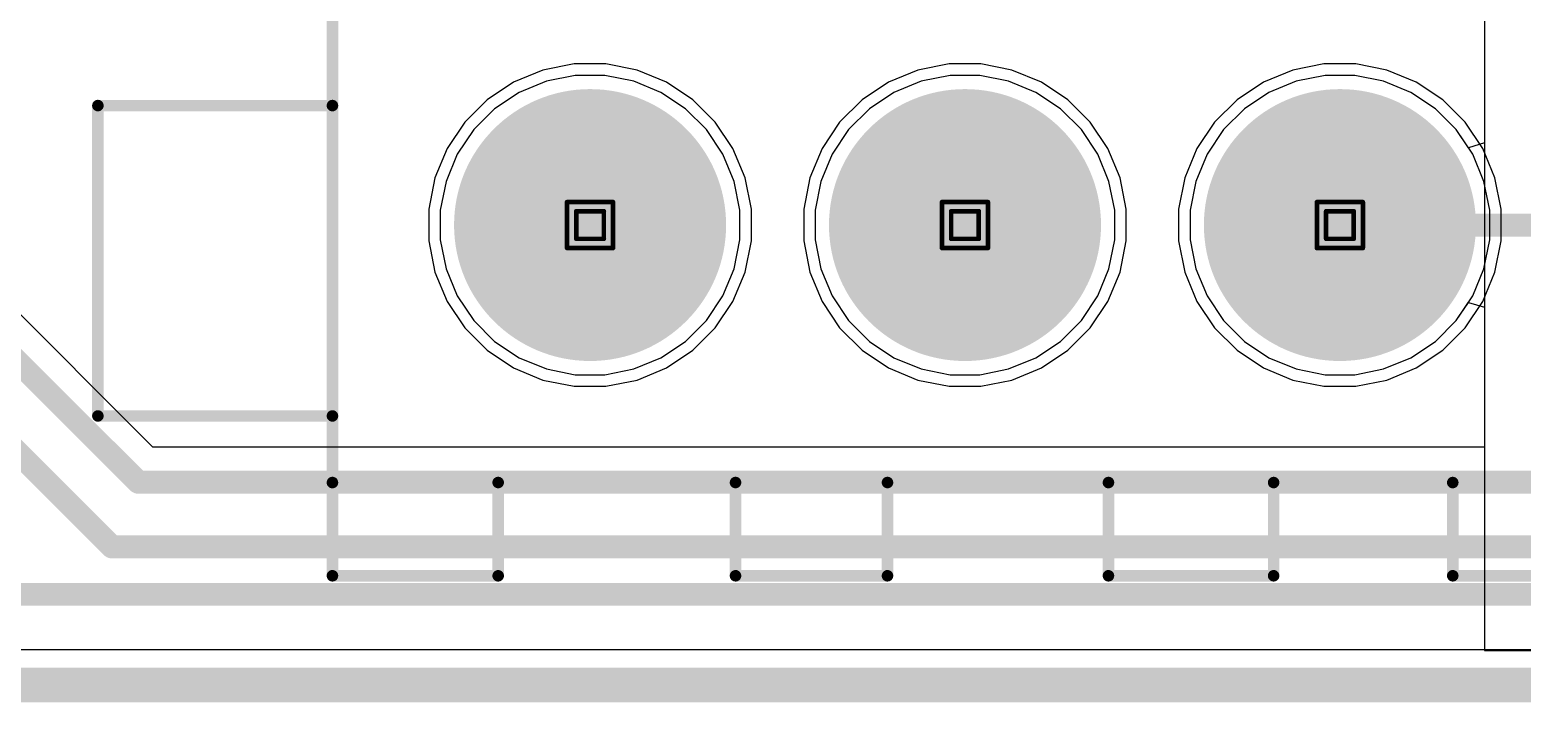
# Model space of a CAD drawing. Header units: inches. Extents: x 0 to 5379, y 0 to 5429.
# Drawn here: x 93.56 to 110.04, y -0.19 to 7.24 of the extents above; entities that cross this region are included whole.
import ezdxf

# ---------------------------------------------------------------- set-up
doc = ezdxf.new("R2010")
doc.units = ezdxf.units.IN
for name, color, linetype in [('Board Outline', 216, 'Continuous'), ('Bottom Layer', 5, 'Continuous'), ('Bottom Solder', 6, 'Continuous'), ('Drill Drawing', 1, 'Continuous'), ('GND01', 16, 'Continuous'), ('GND02', 76, 'Continuous'), ('Multi-Layer', 9, 'Continuous'), ('Pad Holes', 156, 'Continuous'), ('PWR', 156, 'Continuous'), ('SIG 01', 90, 'Continuous'), ('Top Layer', 1, 'Continuous'), ('Top Overlay', 2, 'Continuous'), ('Top Solder', 216, 'Continuous')]:
    doc.layers.add(name, color=color, linetype=linetype)

# ---------------------------------------------------------------- blocks, each defined once
blk = doc.blocks.new('1_770182_0_5')
at = {"layer": 'Bottom Layer'}
h = blk.add_hatch(color=5, dxfattribs=at)
edge = h.paths.add_edge_path()
edge.add_arc((-6.365, -4.14), 1.4, 0, 360)
h = blk.add_hatch(color=5, dxfattribs=at)
edge = h.paths.add_edge_path()
edge.add_arc((-2.225, -4.14), 1.4, 0, 360)
h = blk.add_hatch(color=5, dxfattribs=at)
edge = h.paths.add_edge_path()
edge.add_arc((1.915, -4.14), 1.4, 0, 360)
at = {"layer": 'Bottom Solder'}
h = blk.add_hatch(color=6, dxfattribs=at)
edge = h.paths.add_edge_path()
edge.add_arc((-6.365, -4.14), 1.502, 0, 360)
h = blk.add_hatch(color=6, dxfattribs=at)
edge = h.paths.add_edge_path()
edge.add_arc((-2.225, -4.14), 1.502, 0, 360)
h = blk.add_hatch(color=6, dxfattribs=at)
edge = h.paths.add_edge_path()
edge.add_arc((1.915, -4.14), 1.502, 0, 360)
at = {"layer": 'GND01'}
h = blk.add_hatch(color=16, dxfattribs=at)
edge = h.paths.add_edge_path()
edge.add_arc((-6.365, -4.14), 1.4, 0, 360)
h = blk.add_hatch(color=16, dxfattribs=at)
edge = h.paths.add_edge_path()
edge.add_arc((-2.225, -4.14), 1.4, 0, 360)
h = blk.add_hatch(color=16, dxfattribs=at)
edge = h.paths.add_edge_path()
edge.add_arc((1.915, -4.14), 1.4, 0, 360)
at = {"layer": 'GND02'}
h = blk.add_hatch(color=76, dxfattribs=at)
edge = h.paths.add_edge_path()
edge.add_arc((-6.365, -4.14), 1.4, 0, 360)
h = blk.add_hatch(color=76, dxfattribs=at)
edge = h.paths.add_edge_path()
edge.add_arc((-2.225, -4.14), 1.4, 0, 360)
h = blk.add_hatch(color=76, dxfattribs=at)
edge = h.paths.add_edge_path()
edge.add_arc((1.915, -4.14), 1.4, 0, 360)
at = {"layer": 'Multi-Layer'}
h = blk.add_hatch(color=9, dxfattribs=at)
edge = h.paths.add_edge_path()
edge.add_arc((-6.365, -4.14), 1.4, 0, 360)
h = blk.add_hatch(color=9, dxfattribs=at)
edge = h.paths.add_edge_path()
edge.add_arc((-2.225, -4.14), 1.4, 0, 360)
h = blk.add_hatch(color=9, dxfattribs=at)
edge = h.paths.add_edge_path()
edge.add_arc((1.915, -4.14), 1.4, 0, 360)
at = {"layer": 'Pad Holes'}
h = blk.add_hatch(color=7, dxfattribs=at)
edge = h.paths.add_edge_path()
edge.add_arc((-6.365, -4.14), 0.7, 0, 360)
h = blk.add_hatch(color=7, dxfattribs=at)
edge = h.paths.add_edge_path()
edge.add_arc((-2.225, -4.14), 0.7, 0, 360)
h = blk.add_hatch(color=7, dxfattribs=at)
edge = h.paths.add_edge_path()
edge.add_arc((1.915, -4.14), 0.7, 0, 360)
at = {"layer": 'PWR'}
h = blk.add_hatch(color=156, dxfattribs=at)
edge = h.paths.add_edge_path()
edge.add_arc((-6.365, -4.14), 1.4, 0, 360)
h = blk.add_hatch(color=156, dxfattribs=at)
edge = h.paths.add_edge_path()
edge.add_arc((-2.225, -4.14), 1.4, 0, 360)
h = blk.add_hatch(color=156, dxfattribs=at)
edge = h.paths.add_edge_path()
edge.add_arc((1.915, -4.14), 1.4, 0, 360)
at = {"layer": 'SIG 01'}
h = blk.add_hatch(color=90, dxfattribs=at)
edge = h.paths.add_edge_path()
edge.add_arc((-6.365, -4.14), 1.4, 0, 360)
h = blk.add_hatch(color=90, dxfattribs=at)
edge = h.paths.add_edge_path()
edge.add_arc((-2.225, -4.14), 1.4, 0, 360)
h = blk.add_hatch(color=90, dxfattribs=at)
edge = h.paths.add_edge_path()
edge.add_arc((1.915, -4.14), 1.4, 0, 360)
at = {"layer": 'Top Layer'}
h = blk.add_hatch(color=1, dxfattribs=at)
edge = h.paths.add_edge_path()
edge.add_arc((-6.365, -4.14), 1.4, 0, 360)
h = blk.add_hatch(color=1, dxfattribs=at)
edge = h.paths.add_edge_path()
edge.add_arc((-2.225, -4.14), 1.4, 0, 360)
h = blk.add_hatch(color=1, dxfattribs=at)
edge = h.paths.add_edge_path()
edge.add_arc((1.915, -4.14), 1.4, 0, 360)
at = {"layer": 'Top Solder'}
h = blk.add_hatch(color=216, dxfattribs=at)
edge = h.paths.add_edge_path()
edge.add_arc((-6.365, -4.14), 1.502, 0, 360)
h = blk.add_hatch(color=216, dxfattribs=at)
edge = h.paths.add_edge_path()
edge.add_arc((-2.225, -4.14), 1.502, 0, 360)
h = blk.add_hatch(color=216, dxfattribs=at)
edge = h.paths.add_edge_path()
edge.add_arc((1.915, -4.14), 1.502, 0, 360)
at = {"layer": 'Top Overlay'}
for points in [[(-9.21, -2.82, 0.127, 0.127, 0), (-9.21, 6.985, 0.127, 0.127, 0)], [(-11.8, -6.249, 0.127, 0.127, 0), (-11.8, -2.82, 0.127, 0.127, 0)], [(-11.8, -2.82, 0.127, 0.127, 0), (-9.21, -2.82, 0.127, 0.127, 0)], [(-9.21, -6.249, 0.127, 0.127, 0), (-9.21, -2.82, 0.127, 0.127, 0)], [(-11.8, -6.249, 0.127, 0.127, 0), (-9.21, -6.249, 0.127, 0.127, 0)], [(-9.21, -6.985, 0.127, 0.127, 0), (-9.21, -6.249, 0.127, 0.127, 0)], [(-9.21, -8.015, 0.127, 0.127, 0), (-9.21, -6.985, 0.127, 0.127, 0)], [(-9.21, -6.985, 0.127, 0.127, 0), (-7.38, -6.985, 0.127, 0.127, 0)], [(-7.38, -8.015, 0.127, 0.127, 0), (-7.38, -6.985, 0.127, 0.127, 0)], [(-7.38, -6.985, 0.127, 0.127, 0), (-4.759, -6.985, 0.127, 0.127, 0)], [(-4.759, -8.015, 0.127, 0.127, 0), (-4.759, -6.985, 0.127, 0.127, 0)], [(-4.759, -6.985, 0.127, 0.127, 0), (-3.081, -6.985, 0.127, 0.127, 0)], [(-3.081, -8.015, 0.127, 0.127, 0), (-3.081, -6.985, 0.127, 0.127, 0)], [(-3.081, -6.985, 0.127, 0.127, 0), (-0.641, -6.985, 0.127, 0.127, 0)], [(-0.641, -8.015, 0.127, 0.127, 0), (-0.641, -6.985, 0.127, 0.127, 0)], [(-0.641, -6.985, 0.127, 0.127, 0), (1.183, -6.985, 0.127, 0.127, 0)], [(1.183, -8.015, 0.127, 0.127, 0), (1.183, -6.985, 0.127, 0.127, 0)], [(1.183, -6.985, 0.127, 0.127, 0), (3.161, -6.985, 0.127, 0.127, 0)], [(3.161, -8.015, 0.127, 0.127, 0), (3.161, -6.985, 0.127, 0.127, 0)], [(3.161, -6.985, 0.127, 0.127, 0), (4.76, -6.985, 0.127, 0.127, 0)], [(-9.21, -8.015, 0.127, 0.127, 0), (-7.38, -8.015, 0.127, 0.127, 0)], [(-4.759, -8.015, 0.127, 0.127, 0), (-3.081, -8.015, 0.127, 0.127, 0)], [(-0.641, -8.015, 0.127, 0.127, 0), (1.183, -8.015, 0.127, 0.127, 0)], [(3.161, -8.015, 0.127, 0.127, 0), (4.76, -8.015, 0.127, 0.127, 0)]]:
    blk.add_lwpolyline(points, format="xyseb", dxfattribs=at)
for points in [[(-11.832, -2.82, 0.0635, 0.0635, 1), (-11.768, -2.82, 0.0635, 0.0635, 1)], [(-11.832, -2.82, 0.0635, 0.0635, 1), (-11.768, -2.82, 0.0635, 0.0635, 1)], [(-9.242, -2.82, 0.0635, 0.0635, 1), (-9.178, -2.82, 0.0635, 0.0635, 1)], [(-9.242, -2.82, 0.0635, 0.0635, 1), (-9.178, -2.82, 0.0635, 0.0635, 1)], [(-9.242, -2.82, 0.0635, 0.0635, 1), (-9.178, -2.82, 0.0635, 0.0635, 1)], [(-11.832, -6.249, 0.0635, 0.0635, 1), (-11.768, -6.249, 0.0635, 0.0635, 1)], [(-11.832, -6.249, 0.0635, 0.0635, 1), (-11.768, -6.249, 0.0635, 0.0635, 1)], [(-9.242, -6.249, 0.0635, 0.0635, 1), (-9.178, -6.249, 0.0635, 0.0635, 1)], [(-9.242, -6.249, 0.0635, 0.0635, 1), (-9.178, -6.249, 0.0635, 0.0635, 1)], [(-9.242, -6.249, 0.0635, 0.0635, 1), (-9.178, -6.249, 0.0635, 0.0635, 1)], [(-9.242, -6.985, 0.0635, 0.0635, 1), (-9.178, -6.985, 0.0635, 0.0635, 1)], [(-9.242, -6.985, 0.0635, 0.0635, 1), (-9.178, -6.985, 0.0635, 0.0635, 1)], [(-9.242, -6.985, 0.0635, 0.0635, 1), (-9.178, -6.985, 0.0635, 0.0635, 1)], [(-7.412, -6.985, 0.0635, 0.0635, 1), (-7.348, -6.985, 0.0635, 0.0635, 1)], [(-7.412, -6.985, 0.0635, 0.0635, 1), (-7.348, -6.985, 0.0635, 0.0635, 1)], [(-7.412, -6.985, 0.0635, 0.0635, 1), (-7.348, -6.985, 0.0635, 0.0635, 1)], [(-4.791, -6.985, 0.0635, 0.0635, 1), (-4.727, -6.985, 0.0635, 0.0635, 1)], [(-4.791, -6.985, 0.0635, 0.0635, 1), (-4.727, -6.985, 0.0635, 0.0635, 1)], [(-4.791, -6.985, 0.0635, 0.0635, 1), (-4.727, -6.985, 0.0635, 0.0635, 1)], [(-3.113, -6.985, 0.0635, 0.0635, 1), (-3.049, -6.985, 0.0635, 0.0635, 1)], [(-3.113, -6.985, 0.0635, 0.0635, 1), (-3.049, -6.985, 0.0635, 0.0635, 1)], [(-3.113, -6.985, 0.0635, 0.0635, 1), (-3.049, -6.985, 0.0635, 0.0635, 1)], [(-0.673, -6.985, 0.0635, 0.0635, 1), (-0.609, -6.985, 0.0635, 0.0635, 1)], [(-0.673, -6.985, 0.0635, 0.0635, 1), (-0.609, -6.985, 0.0635, 0.0635, 1)], [(-0.673, -6.985, 0.0635, 0.0635, 1), (-0.609, -6.985, 0.0635, 0.0635, 1)], [(1.151, -6.985, 0.0635, 0.0635, 1), (1.215, -6.985, 0.0635, 0.0635, 1)], [(1.151, -6.985, 0.0635, 0.0635, 1), (1.215, -6.985, 0.0635, 0.0635, 1)], [(1.151, -6.985, 0.0635, 0.0635, 1), (1.215, -6.985, 0.0635, 0.0635, 1)], [(3.129, -6.985, 0.0635, 0.0635, 1), (3.193, -6.985, 0.0635, 0.0635, 1)], [(3.129, -6.985, 0.0635, 0.0635, 1), (3.193, -6.985, 0.0635, 0.0635, 1)], [(3.129, -6.985, 0.0635, 0.0635, 1), (3.193, -6.985, 0.0635, 0.0635, 1)], [(-9.242, -8.015, 0.0635, 0.0635, 1), (-9.178, -8.015, 0.0635, 0.0635, 1)], [(-9.242, -8.015, 0.0635, 0.0635, 1), (-9.178, -8.015, 0.0635, 0.0635, 1)], [(-7.412, -8.015, 0.0635, 0.0635, 1), (-7.348, -8.015, 0.0635, 0.0635, 1)], [(-7.412, -8.015, 0.0635, 0.0635, 1), (-7.348, -8.015, 0.0635, 0.0635, 1)], [(-4.791, -8.015, 0.0635, 0.0635, 1), (-4.727, -8.015, 0.0635, 0.0635, 1)], [(-4.791, -8.015, 0.0635, 0.0635, 1), (-4.727, -8.015, 0.0635, 0.0635, 1)], [(-3.113, -8.015, 0.0635, 0.0635, 1), (-3.049, -8.015, 0.0635, 0.0635, 1)], [(-3.113, -8.015, 0.0635, 0.0635, 1), (-3.049, -8.015, 0.0635, 0.0635, 1)], [(-0.673, -8.015, 0.0635, 0.0635, 1), (-0.609, -8.015, 0.0635, 0.0635, 1)], [(-0.673, -8.015, 0.0635, 0.0635, 1), (-0.609, -8.015, 0.0635, 0.0635, 1)], [(1.151, -8.015, 0.0635, 0.0635, 1), (1.215, -8.015, 0.0635, 0.0635, 1)], [(1.151, -8.015, 0.0635, 0.0635, 1), (1.215, -8.015, 0.0635, 0.0635, 1)], [(3.129, -8.015, 0.0635, 0.0635, 1), (3.193, -8.015, 0.0635, 0.0635, 1)], [(3.129, -8.015, 0.0635, 0.0635, 1), (3.193, -8.015, 0.0635, 0.0635, 1)]]:
    blk.add_lwpolyline(points, format="xyseb", close=True, dxfattribs=at)

msp = doc.modelspace()

# ---------------------------------------------------------------- linework, layer by layer
at = {"layer": 'Board Outline'}
msp.add_lwpolyline([(0, 0, 0.381, 0.381, 0), (350, 0, 0.381, 0.381, 0)], format="xyseb", dxfattribs=at)
at = {"layer": 'Bottom Layer'}
for p, q in [((99.267, 6.672), (98.966, 6.547)), ((99.587, 6.735), (99.267, 6.672)), ((99.913, 6.735), (99.587, 6.735)), ((100.232, 6.672), (99.913, 6.735)), ((100.533, 6.547), (100.232, 6.672)), ((103.407, 6.672), (103.106, 6.547)), ((103.727, 6.735), (103.407, 6.672)), ((104.053, 6.735), (103.727, 6.735)), ((104.372, 6.672), (104.053, 6.735)), ((104.673, 6.547), (104.372, 6.672)), ((107.547, 6.672), (107.246, 6.547)), ((107.867, 6.735), (107.547, 6.672)), ((108.193, 6.735), (107.867, 6.735)), ((108.512, 6.672), (108.193, 6.735)), ((108.813, 6.547), (108.512, 6.672)), ((98.966, 6.547), (98.695, 6.366)), ((100.804, 6.366), (100.533, 6.547)), ((103.106, 6.547), (102.835, 6.366)), ((104.944, 6.366), (104.673, 6.547)), ((107.246, 6.547), (106.975, 6.366)), ((109.084, 6.366), (108.813, 6.547)), ((98.695, 6.366), (98.465, 6.136)), ((101.035, 6.136), (100.804, 6.366)), ((102.835, 6.366), (102.605, 6.136)), ((105.175, 6.136), (104.944, 6.366)), ((106.975, 6.366), (106.745, 6.136)), ((109.315, 6.136), (109.084, 6.366)), ((98.465, 6.136), (98.284, 5.865)), ((101.216, 5.865), (101.035, 6.136)), ((102.605, 6.136), (102.424, 5.865)), ((105.356, 5.865), (105.175, 6.136)), ((106.745, 6.136), (106.564, 5.865)), ((109.496, 5.865), (109.315, 6.136)), ((98.284, 5.865), (98.159, 5.564)), ((101.34, 5.564), (101.216, 5.865)), ((102.424, 5.865), (102.299, 5.564)), ((105.48, 5.564), (105.356, 5.865)), ((106.564, 5.865), (106.439, 5.564)), ((109.62, 5.564), (109.496, 5.865)), ((98.159, 5.564), (98.096, 5.244)), ((101.404, 5.244), (101.34, 5.564)), ((102.299, 5.564), (102.236, 5.244)), ((105.544, 5.244), (105.48, 5.564)), ((106.439, 5.564), (106.376, 5.244)), ((109.684, 5.244), (109.62, 5.564)), ((98.096, 5.244), (98.096, 4.918)), ((101.404, 4.918), (101.404, 5.244)), ((102.236, 5.244), (102.236, 4.918)), ((105.544, 4.918), (105.544, 5.244)), ((106.376, 5.244), (106.376, 4.918)), ((109.684, 4.918), (109.684, 5.244)), ((98.096, 4.918), (98.159, 4.599)), ((101.34, 4.599), (101.404, 4.918)), ((102.236, 4.918), (102.299, 4.599)), ((105.48, 4.599), (105.544, 4.918)), ((106.376, 4.918), (106.439, 4.599)), ((109.62, 4.599), (109.684, 4.918)), ((98.159, 4.599), (98.284, 4.298)), ((101.216, 4.298), (101.34, 4.599)), ((102.299, 4.599), (102.424, 4.298)), ((105.356, 4.298), (105.48, 4.599)), ((106.439, 4.599), (106.564, 4.298)), ((109.496, 4.298), (109.62, 4.599)), ((98.284, 4.298), (98.465, 4.027)), ((101.035, 4.027), (101.216, 4.298)), ((102.424, 4.298), (102.605, 4.027)), ((105.175, 4.027), (105.356, 4.298)), ((106.564, 4.298), (106.745, 4.027)), ((109.315, 4.027), (109.496, 4.298)), ((98.465, 4.027), (98.695, 3.796)), ((100.804, 3.796), (101.035, 4.027)), ((102.605, 4.027), (102.835, 3.796)), ((104.944, 3.796), (105.175, 4.027)), ((106.745, 4.027), (106.975, 3.796)), ((109.084, 3.796), (109.315, 4.027)), ((98.695, 3.796), (98.966, 3.615)), ((100.533, 3.615), (100.804, 3.796)), ((102.835, 3.796), (103.106, 3.615)), ((104.673, 3.615), (104.944, 3.796)), ((106.975, 3.796), (107.246, 3.615)), ((108.813, 3.615), (109.084, 3.796)), ((98.966, 3.615), (99.267, 3.491)), ((99.267, 3.491), (99.587, 3.427)), ((99.913, 3.427), (100.232, 3.491)), ((100.232, 3.491), (100.533, 3.615)), ((103.106, 3.615), (103.407, 3.491)), ((103.407, 3.491), (103.727, 3.427)), ((104.053, 3.427), (104.372, 3.491)), ((104.372, 3.491), (104.673, 3.615)), ((107.246, 3.615), (107.547, 3.491)), ((107.547, 3.491), (107.867, 3.427)), ((108.193, 3.427), (108.512, 3.491)), ((108.512, 3.491), (108.813, 3.615)), ((99.587, 3.427), (99.913, 3.427)), ((103.727, 3.427), (104.053, 3.427)), ((107.867, 3.427), (108.193, 3.427)), ((154.035, 0.388), (79.185, 0.388))]:
    msp.add_line(p, q, dxfattribs=at)
at = {"layer": 'Drill Drawing'}
for points in [[(99.496, 5.335, 0.0508, 0.0508, 0), (100.004, 5.335, 0.0508, 0.0508, 0)], [(99.496, 4.827, 0.0508, 0.0508, 0), (99.496, 5.335, 0.0508, 0.0508, 0)], [(100.004, 4.827, 0.0508, 0.0508, 0), (100.004, 5.335, 0.0508, 0.0508, 0)], [(103.636, 5.335, 0.0508, 0.0508, 0), (104.144, 5.335, 0.0508, 0.0508, 0)], [(103.636, 4.827, 0.0508, 0.0508, 0), (103.636, 5.335, 0.0508, 0.0508, 0)], [(104.144, 4.827, 0.0508, 0.0508, 0), (104.144, 5.335, 0.0508, 0.0508, 0)], [(107.776, 5.335, 0.0508, 0.0508, 0), (108.284, 5.335, 0.0508, 0.0508, 0)], [(107.776, 4.827, 0.0508, 0.0508, 0), (107.776, 5.335, 0.0508, 0.0508, 0)], [(108.284, 4.827, 0.0508, 0.0508, 0), (108.284, 5.335, 0.0508, 0.0508, 0)], [(99.597, 5.234, 0.0508, 0.0508, 0), (99.902, 5.234, 0.0508, 0.0508, 0)], [(99.597, 4.929, 0.0508, 0.0508, 0), (99.597, 5.234, 0.0508, 0.0508, 0)], [(99.902, 4.929, 0.0508, 0.0508, 0), (99.902, 5.234, 0.0508, 0.0508, 0)], [(103.737, 5.234, 0.0508, 0.0508, 0), (104.042, 5.234, 0.0508, 0.0508, 0)], [(103.737, 4.929, 0.0508, 0.0508, 0), (103.737, 5.234, 0.0508, 0.0508, 0)], [(104.042, 4.929, 0.0508, 0.0508, 0), (104.042, 5.234, 0.0508, 0.0508, 0)], [(107.877, 5.234, 0.0508, 0.0508, 0), (108.182, 5.234, 0.0508, 0.0508, 0)], [(107.877, 4.929, 0.0508, 0.0508, 0), (107.877, 5.234, 0.0508, 0.0508, 0)], [(108.182, 4.929, 0.0508, 0.0508, 0), (108.182, 5.234, 0.0508, 0.0508, 0)], [(99.597, 4.929, 0.0508, 0.0508, 0), (99.902, 4.929, 0.0508, 0.0508, 0)], [(103.737, 4.929, 0.0508, 0.0508, 0), (104.042, 4.929, 0.0508, 0.0508, 0)], [(107.877, 4.929, 0.0508, 0.0508, 0), (108.182, 4.929, 0.0508, 0.0508, 0)], [(99.496, 4.827, 0.0508, 0.0508, 0), (100.004, 4.827, 0.0508, 0.0508, 0)], [(103.636, 4.827, 0.0508, 0.0508, 0), (104.144, 4.827, 0.0508, 0.0508, 0)], [(107.776, 4.827, 0.0508, 0.0508, 0), (108.284, 4.827, 0.0508, 0.0508, 0)]]:
    msp.add_lwpolyline(points, format="xyseb", dxfattribs=at)
for points in [[(99.483, 5.335, 0.0254, 0.0254, 1), (99.508, 5.335, 0.0254, 0.0254, 1)], [(99.483, 5.335, 0.0254, 0.0254, 1), (99.508, 5.335, 0.0254, 0.0254, 1)], [(99.991, 5.335, 0.0254, 0.0254, 1), (100.016, 5.335, 0.0254, 0.0254, 1)], [(99.991, 5.335, 0.0254, 0.0254, 1), (100.016, 5.335, 0.0254, 0.0254, 1)], [(103.623, 5.335, 0.0254, 0.0254, 1), (103.648, 5.335, 0.0254, 0.0254, 1)], [(103.623, 5.335, 0.0254, 0.0254, 1), (103.648, 5.335, 0.0254, 0.0254, 1)], [(104.131, 5.335, 0.0254, 0.0254, 1), (104.156, 5.335, 0.0254, 0.0254, 1)], [(104.131, 5.335, 0.0254, 0.0254, 1), (104.156, 5.335, 0.0254, 0.0254, 1)], [(107.763, 5.335, 0.0254, 0.0254, 1), (107.788, 5.335, 0.0254, 0.0254, 1)], [(107.763, 5.335, 0.0254, 0.0254, 1), (107.788, 5.335, 0.0254, 0.0254, 1)], [(108.271, 5.335, 0.0254, 0.0254, 1), (108.296, 5.335, 0.0254, 0.0254, 1)], [(108.271, 5.335, 0.0254, 0.0254, 1), (108.296, 5.335, 0.0254, 0.0254, 1)], [(99.585, 5.234, 0.0254, 0.0254, 1), (99.61, 5.234, 0.0254, 0.0254, 1)], [(99.585, 5.234, 0.0254, 0.0254, 1), (99.61, 5.234, 0.0254, 0.0254, 1)], [(99.889, 5.234, 0.0254, 0.0254, 1), (99.915, 5.234, 0.0254, 0.0254, 1)], [(99.889, 5.234, 0.0254, 0.0254, 1), (99.915, 5.234, 0.0254, 0.0254, 1)], [(103.725, 5.234, 0.0254, 0.0254, 1), (103.75, 5.234, 0.0254, 0.0254, 1)], [(103.725, 5.234, 0.0254, 0.0254, 1), (103.75, 5.234, 0.0254, 0.0254, 1)], [(104.029, 5.234, 0.0254, 0.0254, 1), (104.055, 5.234, 0.0254, 0.0254, 1)], [(104.029, 5.234, 0.0254, 0.0254, 1), (104.055, 5.234, 0.0254, 0.0254, 1)], [(107.865, 5.234, 0.0254, 0.0254, 1), (107.89, 5.234, 0.0254, 0.0254, 1)], [(107.865, 5.234, 0.0254, 0.0254, 1), (107.89, 5.234, 0.0254, 0.0254, 1)], [(108.169, 5.234, 0.0254, 0.0254, 1), (108.195, 5.234, 0.0254, 0.0254, 1)], [(108.169, 5.234, 0.0254, 0.0254, 1), (108.195, 5.234, 0.0254, 0.0254, 1)], [(99.585, 4.929, 0.0254, 0.0254, 1), (99.61, 4.929, 0.0254, 0.0254, 1)], [(99.585, 4.929, 0.0254, 0.0254, 1), (99.61, 4.929, 0.0254, 0.0254, 1)], [(99.889, 4.929, 0.0254, 0.0254, 1), (99.915, 4.929, 0.0254, 0.0254, 1)], [(99.889, 4.929, 0.0254, 0.0254, 1), (99.915, 4.929, 0.0254, 0.0254, 1)], [(103.725, 4.929, 0.0254, 0.0254, 1), (103.75, 4.929, 0.0254, 0.0254, 1)], [(103.725, 4.929, 0.0254, 0.0254, 1), (103.75, 4.929, 0.0254, 0.0254, 1)], [(104.029, 4.929, 0.0254, 0.0254, 1), (104.055, 4.929, 0.0254, 0.0254, 1)], [(104.029, 4.929, 0.0254, 0.0254, 1), (104.055, 4.929, 0.0254, 0.0254, 1)], [(107.865, 4.929, 0.0254, 0.0254, 1), (107.89, 4.929, 0.0254, 0.0254, 1)], [(107.865, 4.929, 0.0254, 0.0254, 1), (107.89, 4.929, 0.0254, 0.0254, 1)], [(108.169, 4.929, 0.0254, 0.0254, 1), (108.195, 4.929, 0.0254, 0.0254, 1)], [(108.169, 4.929, 0.0254, 0.0254, 1), (108.195, 4.929, 0.0254, 0.0254, 1)], [(99.483, 4.827, 0.0254, 0.0254, 1), (99.508, 4.827, 0.0254, 0.0254, 1)], [(99.483, 4.827, 0.0254, 0.0254, 1), (99.508, 4.827, 0.0254, 0.0254, 1)], [(99.991, 4.827, 0.0254, 0.0254, 1), (100.016, 4.827, 0.0254, 0.0254, 1)], [(99.991, 4.827, 0.0254, 0.0254, 1), (100.016, 4.827, 0.0254, 0.0254, 1)], [(103.623, 4.827, 0.0254, 0.0254, 1), (103.648, 4.827, 0.0254, 0.0254, 1)], [(103.623, 4.827, 0.0254, 0.0254, 1), (103.648, 4.827, 0.0254, 0.0254, 1)], [(104.131, 4.827, 0.0254, 0.0254, 1), (104.156, 4.827, 0.0254, 0.0254, 1)], [(104.131, 4.827, 0.0254, 0.0254, 1), (104.156, 4.827, 0.0254, 0.0254, 1)], [(107.763, 4.827, 0.0254, 0.0254, 1), (107.788, 4.827, 0.0254, 0.0254, 1)], [(107.763, 4.827, 0.0254, 0.0254, 1), (107.788, 4.827, 0.0254, 0.0254, 1)], [(108.271, 4.827, 0.0254, 0.0254, 1), (108.296, 4.827, 0.0254, 0.0254, 1)], [(108.271, 4.827, 0.0254, 0.0254, 1), (108.296, 4.827, 0.0254, 0.0254, 1)]]:
    msp.add_lwpolyline(points, format="xyseb", close=True, dxfattribs=at)
at = {"layer": 'GND01'}
for p, q in [((99.267, 6.672), (98.966, 6.547)), ((99.587, 6.735), (99.267, 6.672)), ((99.913, 6.735), (99.587, 6.735)), ((100.232, 6.672), (99.913, 6.735)), ((100.533, 6.547), (100.232, 6.672)), ((103.407, 6.672), (103.106, 6.547)), ((103.727, 6.735), (103.407, 6.672)), ((104.053, 6.735), (103.727, 6.735)), ((104.372, 6.672), (104.053, 6.735)), ((104.673, 6.547), (104.372, 6.672)), ((107.547, 6.672), (107.246, 6.547)), ((107.867, 6.735), (107.547, 6.672)), ((108.193, 6.735), (107.867, 6.735)), ((108.512, 6.672), (108.193, 6.735)), ((108.813, 6.547), (108.512, 6.672)), ((98.966, 6.547), (98.695, 6.366)), ((100.804, 6.366), (100.533, 6.547)), ((103.106, 6.547), (102.835, 6.366)), ((104.944, 6.366), (104.673, 6.547)), ((107.246, 6.547), (106.975, 6.366)), ((109.084, 6.366), (108.813, 6.547)), ((98.695, 6.366), (98.465, 6.136)), ((101.035, 6.136), (100.804, 6.366)), ((102.835, 6.366), (102.605, 6.136)), ((105.175, 6.136), (104.944, 6.366)), ((106.975, 6.366), (106.745, 6.136)), ((109.315, 6.136), (109.084, 6.366)), ((98.465, 6.136), (98.284, 5.865)), ((101.216, 5.865), (101.035, 6.136)), ((102.605, 6.136), (102.424, 5.865)), ((105.356, 5.865), (105.175, 6.136)), ((106.745, 6.136), (106.564, 5.865)), ((109.496, 5.865), (109.315, 6.136)), ((98.284, 5.865), (98.159, 5.564)), ((101.34, 5.564), (101.216, 5.865)), ((102.424, 5.865), (102.299, 5.564)), ((105.48, 5.564), (105.356, 5.865)), ((106.564, 5.865), (106.439, 5.564)), ((109.62, 5.564), (109.496, 5.865)), ((98.159, 5.564), (98.096, 5.244)), ((101.404, 5.244), (101.34, 5.564)), ((102.299, 5.564), (102.236, 5.244)), ((105.544, 5.244), (105.48, 5.564)), ((106.439, 5.564), (106.376, 5.244)), ((109.684, 5.244), (109.62, 5.564)), ((98.096, 5.244), (98.096, 4.918)), ((101.404, 4.918), (101.404, 5.244)), ((102.236, 5.244), (102.236, 4.918)), ((105.544, 4.918), (105.544, 5.244)), ((106.376, 5.244), (106.376, 4.918)), ((109.684, 4.918), (109.684, 5.244)), ((98.096, 4.918), (98.159, 4.599)), ((101.34, 4.599), (101.404, 4.918)), ((102.236, 4.918), (102.299, 4.599)), ((105.48, 4.599), (105.544, 4.918)), ((106.376, 4.918), (106.439, 4.599)), ((109.62, 4.599), (109.684, 4.918)), ((98.159, 4.599), (98.284, 4.298)), ((101.216, 4.298), (101.34, 4.599)), ((102.299, 4.599), (102.424, 4.298)), ((105.356, 4.298), (105.48, 4.599)), ((106.439, 4.599), (106.564, 4.298)), ((109.496, 4.298), (109.62, 4.599)), ((98.284, 4.298), (98.465, 4.027)), ((101.035, 4.027), (101.216, 4.298)), ((102.424, 4.298), (102.605, 4.027)), ((105.175, 4.027), (105.356, 4.298)), ((106.564, 4.298), (106.745, 4.027)), ((109.315, 4.027), (109.496, 4.298)), ((98.465, 4.027), (98.695, 3.796)), ((100.804, 3.796), (101.035, 4.027)), ((102.605, 4.027), (102.835, 3.796)), ((104.944, 3.796), (105.175, 4.027)), ((106.745, 4.027), (106.975, 3.796)), ((109.084, 3.796), (109.315, 4.027)), ((98.695, 3.796), (98.966, 3.615)), ((100.533, 3.615), (100.804, 3.796)), ((102.835, 3.796), (103.106, 3.615)), ((104.673, 3.615), (104.944, 3.796)), ((106.975, 3.796), (107.246, 3.615)), ((108.813, 3.615), (109.084, 3.796)), ((98.966, 3.615), (99.267, 3.491)), ((99.267, 3.491), (99.587, 3.427)), ((99.913, 3.427), (100.232, 3.491)), ((100.232, 3.491), (100.533, 3.615)), ((103.106, 3.615), (103.407, 3.491)), ((103.407, 3.491), (103.727, 3.427)), ((104.053, 3.427), (104.372, 3.491)), ((104.372, 3.491), (104.673, 3.615)), ((107.246, 3.615), (107.547, 3.491)), ((107.547, 3.491), (107.867, 3.427)), ((108.193, 3.427), (108.512, 3.491)), ((108.512, 3.491), (108.813, 3.615)), ((99.587, 3.427), (99.913, 3.427)), ((103.727, 3.427), (104.053, 3.427)), ((107.867, 3.427), (108.193, 3.427)), ((349.612, 0.388), (0.388, 0.388))]:
    msp.add_line(p, q, dxfattribs=at)
at = {"layer": 'GND02'}
for p, q in [((99.267, 6.672), (98.966, 6.547)), ((99.587, 6.735), (99.267, 6.672)), ((99.913, 6.735), (99.587, 6.735)), ((100.232, 6.672), (99.913, 6.735)), ((100.533, 6.547), (100.232, 6.672)), ((103.407, 6.672), (103.106, 6.547)), ((103.727, 6.735), (103.407, 6.672)), ((104.053, 6.735), (103.727, 6.735)), ((104.372, 6.672), (104.053, 6.735)), ((104.673, 6.547), (104.372, 6.672)), ((107.547, 6.672), (107.246, 6.547)), ((107.867, 6.735), (107.547, 6.672)), ((108.193, 6.735), (107.867, 6.735)), ((108.512, 6.672), (108.193, 6.735)), ((108.813, 6.547), (108.512, 6.672)), ((98.966, 6.547), (98.695, 6.366)), ((100.804, 6.366), (100.533, 6.547)), ((103.106, 6.547), (102.835, 6.366)), ((104.944, 6.366), (104.673, 6.547)), ((107.246, 6.547), (106.975, 6.366)), ((109.084, 6.366), (108.813, 6.547)), ((98.695, 6.366), (98.465, 6.136)), ((101.035, 6.136), (100.804, 6.366)), ((102.835, 6.366), (102.605, 6.136)), ((105.175, 6.136), (104.944, 6.366)), ((106.975, 6.366), (106.745, 6.136)), ((109.315, 6.136), (109.084, 6.366)), ((98.465, 6.136), (98.284, 5.865)), ((101.216, 5.865), (101.035, 6.136)), ((102.605, 6.136), (102.424, 5.865)), ((105.356, 5.865), (105.175, 6.136)), ((106.745, 6.136), (106.564, 5.865)), ((109.496, 5.865), (109.315, 6.136)), ((98.284, 5.865), (98.159, 5.564)), ((101.34, 5.564), (101.216, 5.865)), ((102.424, 5.865), (102.299, 5.564)), ((105.48, 5.564), (105.356, 5.865)), ((106.564, 5.865), (106.439, 5.564)), ((109.62, 5.564), (109.496, 5.865)), ((98.159, 5.564), (98.096, 5.244)), ((101.404, 5.244), (101.34, 5.564)), ((102.299, 5.564), (102.236, 5.244)), ((105.544, 5.244), (105.48, 5.564)), ((106.439, 5.564), (106.376, 5.244)), ((109.684, 5.244), (109.62, 5.564)), ((98.096, 5.244), (98.096, 4.918)), ((101.404, 4.918), (101.404, 5.244)), ((102.236, 5.244), (102.236, 4.918)), ((105.544, 4.918), (105.544, 5.244)), ((106.376, 5.244), (106.376, 4.918)), ((109.684, 4.918), (109.684, 5.244)), ((98.096, 4.918), (98.159, 4.599)), ((101.34, 4.599), (101.404, 4.918)), ((102.236, 4.918), (102.299, 4.599)), ((105.48, 4.599), (105.544, 4.918)), ((106.376, 4.918), (106.439, 4.599)), ((109.62, 4.599), (109.684, 4.918)), ((98.159, 4.599), (98.284, 4.298)), ((101.216, 4.298), (101.34, 4.599)), ((102.299, 4.599), (102.424, 4.298)), ((105.356, 4.298), (105.48, 4.599)), ((106.439, 4.599), (106.564, 4.298)), ((109.496, 4.298), (109.62, 4.599)), ((98.284, 4.298), (98.465, 4.027)), ((101.035, 4.027), (101.216, 4.298)), ((102.424, 4.298), (102.605, 4.027)), ((105.175, 4.027), (105.356, 4.298)), ((106.564, 4.298), (106.745, 4.027)), ((109.315, 4.027), (109.496, 4.298)), ((98.465, 4.027), (98.695, 3.796)), ((100.804, 3.796), (101.035, 4.027)), ((102.605, 4.027), (102.835, 3.796)), ((104.944, 3.796), (105.175, 4.027)), ((106.745, 4.027), (106.975, 3.796)), ((109.084, 3.796), (109.315, 4.027)), ((98.695, 3.796), (98.966, 3.615)), ((100.533, 3.615), (100.804, 3.796)), ((102.835, 3.796), (103.106, 3.615)), ((104.673, 3.615), (104.944, 3.796)), ((106.975, 3.796), (107.246, 3.615)), ((108.813, 3.615), (109.084, 3.796)), ((98.966, 3.615), (99.267, 3.491)), ((99.267, 3.491), (99.587, 3.427)), ((99.913, 3.427), (100.232, 3.491)), ((100.232, 3.491), (100.533, 3.615)), ((103.106, 3.615), (103.407, 3.491)), ((103.407, 3.491), (103.727, 3.427)), ((104.053, 3.427), (104.372, 3.491)), ((104.372, 3.491), (104.673, 3.615)), ((107.246, 3.615), (107.547, 3.491)), ((107.547, 3.491), (107.867, 3.427)), ((108.193, 3.427), (108.512, 3.491)), ((108.512, 3.491), (108.813, 3.615)), ((99.587, 3.427), (99.913, 3.427)), ((103.727, 3.427), (104.053, 3.427)), ((107.867, 3.427), (108.193, 3.427)), ((349.612, 0.388), (0.388, 0.388))]:
    msp.add_line(p, q, dxfattribs=at)
at = {"layer": 'PWR'}
for p, q in [((99.267, 6.672), (98.966, 6.547)), ((99.587, 6.735), (99.267, 6.672)), ((99.913, 6.735), (99.587, 6.735)), ((100.232, 6.672), (99.913, 6.735)), ((100.533, 6.547), (100.232, 6.672)), ((103.407, 6.672), (103.106, 6.547)), ((103.727, 6.735), (103.407, 6.672)), ((104.053, 6.735), (103.727, 6.735)), ((104.372, 6.672), (104.053, 6.735)), ((104.673, 6.547), (104.372, 6.672)), ((107.547, 6.672), (107.246, 6.547)), ((107.867, 6.735), (107.547, 6.672)), ((108.193, 6.735), (107.867, 6.735)), ((108.512, 6.672), (108.193, 6.735)), ((108.813, 6.547), (108.512, 6.672)), ((98.966, 6.547), (98.695, 6.366)), ((100.804, 6.366), (100.533, 6.547)), ((103.106, 6.547), (102.835, 6.366)), ((104.944, 6.366), (104.673, 6.547)), ((107.246, 6.547), (106.975, 6.366)), ((109.084, 6.366), (108.813, 6.547)), ((98.695, 6.366), (98.465, 6.136)), ((101.035, 6.136), (100.804, 6.366)), ((102.835, 6.366), (102.605, 6.136)), ((105.175, 6.136), (104.944, 6.366)), ((106.975, 6.366), (106.745, 6.136)), ((109.315, 6.136), (109.084, 6.366)), ((98.465, 6.136), (98.284, 5.865)), ((101.216, 5.865), (101.035, 6.136)), ((102.605, 6.136), (102.424, 5.865)), ((105.356, 5.865), (105.175, 6.136)), ((106.745, 6.136), (106.564, 5.865)), ((109.496, 5.865), (109.315, 6.136)), ((98.284, 5.865), (98.159, 5.564)), ((101.34, 5.564), (101.216, 5.865)), ((102.424, 5.865), (102.299, 5.564)), ((105.48, 5.564), (105.356, 5.865)), ((106.564, 5.865), (106.439, 5.564)), ((109.62, 5.564), (109.496, 5.865)), ((98.159, 5.564), (98.096, 5.244)), ((101.404, 5.244), (101.34, 5.564)), ((102.299, 5.564), (102.236, 5.244)), ((105.544, 5.244), (105.48, 5.564)), ((106.439, 5.564), (106.376, 5.244)), ((109.684, 5.244), (109.62, 5.564)), ((98.096, 5.244), (98.096, 4.918)), ((101.404, 4.918), (101.404, 5.244)), ((102.236, 5.244), (102.236, 4.918)), ((105.544, 4.918), (105.544, 5.244)), ((106.376, 5.244), (106.376, 4.918)), ((109.684, 4.918), (109.684, 5.244)), ((98.096, 4.918), (98.159, 4.599)), ((101.34, 4.599), (101.404, 4.918)), ((102.236, 4.918), (102.299, 4.599)), ((105.48, 4.599), (105.544, 4.918)), ((106.376, 4.918), (106.439, 4.599)), ((109.62, 4.599), (109.684, 4.918)), ((98.159, 4.599), (98.284, 4.298)), ((101.216, 4.298), (101.34, 4.599)), ((102.299, 4.599), (102.424, 4.298)), ((105.356, 4.298), (105.48, 4.599)), ((106.439, 4.599), (106.564, 4.298)), ((109.496, 4.298), (109.62, 4.599)), ((98.284, 4.298), (98.465, 4.027)), ((101.035, 4.027), (101.216, 4.298)), ((102.424, 4.298), (102.605, 4.027)), ((105.175, 4.027), (105.356, 4.298)), ((106.564, 4.298), (106.745, 4.027)), ((109.315, 4.027), (109.496, 4.298)), ((98.465, 4.027), (98.695, 3.796)), ((100.804, 3.796), (101.035, 4.027)), ((102.605, 4.027), (102.835, 3.796)), ((104.944, 3.796), (105.175, 4.027)), ((106.745, 4.027), (106.975, 3.796)), ((109.084, 3.796), (109.315, 4.027)), ((98.695, 3.796), (98.966, 3.615)), ((100.533, 3.615), (100.804, 3.796)), ((102.835, 3.796), (103.106, 3.615)), ((104.673, 3.615), (104.944, 3.796)), ((106.975, 3.796), (107.246, 3.615)), ((108.813, 3.615), (109.084, 3.796)), ((98.966, 3.615), (99.267, 3.491)), ((99.267, 3.491), (99.587, 3.427)), ((99.913, 3.427), (100.232, 3.491)), ((100.232, 3.491), (100.533, 3.615)), ((103.106, 3.615), (103.407, 3.491)), ((103.407, 3.491), (103.727, 3.427)), ((104.053, 3.427), (104.372, 3.491)), ((104.372, 3.491), (104.673, 3.615)), ((107.246, 3.615), (107.547, 3.491)), ((107.547, 3.491), (107.867, 3.427)), ((108.193, 3.427), (108.512, 3.491)), ((108.512, 3.491), (108.813, 3.615)), ((99.587, 3.427), (99.913, 3.427)), ((103.727, 3.427), (104.053, 3.427)), ((107.867, 3.427), (108.193, 3.427)), ((349.612, 0.388), (0.388, 0.388))]:
    msp.add_line(p, q, dxfattribs=at)
at = {"layer": 'SIG 01'}
for p, q in [((99.23, 6.794), (98.906, 6.659)), ((99.574, 6.862), (99.23, 6.794)), ((99.925, 6.862), (99.574, 6.862)), ((100.269, 6.794), (99.925, 6.862)), ((100.593, 6.659), (100.269, 6.794)), ((103.37, 6.794), (103.046, 6.659)), ((103.714, 6.862), (103.37, 6.794)), ((104.065, 6.862), (103.714, 6.862)), ((104.409, 6.794), (104.065, 6.862)), ((104.733, 6.659), (104.409, 6.794)), ((107.51, 6.794), (107.186, 6.659)), ((107.854, 6.862), (107.51, 6.794)), ((108.205, 6.862), (107.854, 6.862)), ((108.549, 6.794), (108.205, 6.862)), ((108.873, 6.659), (108.549, 6.794)), ((98.906, 6.659), (98.614, 6.465)), ((100.885, 6.465), (100.593, 6.659)), ((103.046, 6.659), (102.754, 6.465)), ((105.025, 6.465), (104.733, 6.659)), ((107.186, 6.659), (106.894, 6.465)), ((109.165, 6.465), (108.873, 6.659)), ((98.614, 6.465), (98.366, 6.217)), ((101.133, 6.217), (100.885, 6.465)), ((102.754, 6.465), (102.506, 6.217)), ((105.273, 6.217), (105.025, 6.465)), ((106.894, 6.465), (106.646, 6.217)), ((109.413, 6.217), (109.165, 6.465)), ((98.366, 6.217), (98.171, 5.925)), ((101.328, 5.925), (101.133, 6.217)), ((102.506, 6.217), (102.311, 5.925)), ((105.468, 5.925), (105.273, 6.217)), ((106.646, 6.217), (106.451, 5.925)), ((109.608, 5.925), (109.413, 6.217)), ((98.171, 5.925), (98.037, 5.601)), ((101.462, 5.601), (101.328, 5.925)), ((102.311, 5.925), (102.177, 5.601)), ((105.602, 5.601), (105.468, 5.925)), ((106.451, 5.925), (106.317, 5.601)), ((109.742, 5.601), (109.608, 5.925)), ((98.037, 5.601), (97.969, 5.257)), ((101.531, 5.257), (101.462, 5.601)), ((102.177, 5.601), (102.109, 5.257)), ((105.671, 5.257), (105.602, 5.601)), ((106.317, 5.601), (106.249, 5.257)), ((109.811, 5.257), (109.742, 5.601)), ((97.969, 5.257), (97.969, 4.906)), ((101.531, 4.906), (101.531, 5.257)), ((102.109, 5.257), (102.109, 4.906)), ((105.671, 4.906), (105.671, 5.257)), ((106.249, 5.257), (106.249, 4.906)), ((109.811, 4.906), (109.811, 5.257)), ((97.969, 4.906), (98.037, 4.562)), ((101.462, 4.562), (101.531, 4.906)), ((102.109, 4.906), (102.177, 4.562)), ((105.602, 4.562), (105.671, 4.906)), ((106.249, 4.906), (106.317, 4.562)), ((109.742, 4.562), (109.811, 4.906)), ((98.037, 4.562), (98.171, 4.238)), ((101.328, 4.238), (101.462, 4.562)), ((102.177, 4.562), (102.311, 4.238)), ((105.468, 4.238), (105.602, 4.562)), ((106.317, 4.562), (106.451, 4.238)), ((109.608, 4.238), (109.742, 4.562)), ((98.171, 4.238), (98.366, 3.946)), ((101.133, 3.946), (101.328, 4.238)), ((102.311, 4.238), (102.506, 3.946)), ((105.273, 3.946), (105.468, 4.238)), ((106.451, 4.238), (106.646, 3.946)), ((109.413, 3.946), (109.608, 4.238)), ((98.366, 3.946), (98.614, 3.698)), ((100.885, 3.698), (101.133, 3.946)), ((102.506, 3.946), (102.754, 3.698)), ((105.025, 3.698), (105.273, 3.946)), ((106.646, 3.946), (106.894, 3.698)), ((109.165, 3.698), (109.413, 3.946)), ((98.614, 3.698), (98.906, 3.503)), ((100.593, 3.503), (100.885, 3.698)), ((102.754, 3.698), (103.046, 3.503)), ((104.733, 3.503), (105.025, 3.698)), ((106.894, 3.698), (107.186, 3.503)), ((108.873, 3.503), (109.165, 3.698)), ((98.906, 3.503), (99.23, 3.369)), ((100.269, 3.369), (100.593, 3.503)), ((103.046, 3.503), (103.37, 3.369)), ((104.409, 3.369), (104.733, 3.503)), ((107.186, 3.503), (107.51, 3.369)), ((108.549, 3.369), (108.873, 3.503)), ((99.23, 3.369), (99.574, 3.3)), ((99.574, 3.3), (99.925, 3.3)), ((99.925, 3.3), (100.269, 3.369)), ((103.37, 3.369), (103.714, 3.3)), ((103.714, 3.3), (104.065, 3.3)), ((104.065, 3.3), (104.409, 3.369)), ((107.51, 3.369), (107.854, 3.3)), ((107.854, 3.3), (108.205, 3.3)), ((108.205, 3.3), (108.549, 3.369)), ((349.612, 0.388), (0.388, 0.388))]:
    msp.add_line(p, q, dxfattribs=at)
at = {"layer": 'Top Layer'}
for p, q in [((109.626, 37.44), (109.626, 0.381)), ((109.626, 8.314), (109.626, 5.989)), ((99.267, 6.672), (98.966, 6.547)), ((99.587, 6.735), (99.267, 6.672)), ((99.913, 6.735), (99.587, 6.735)), ((100.232, 6.672), (99.913, 6.735)), ((100.533, 6.547), (100.232, 6.672)), ((103.407, 6.672), (103.106, 6.547)), ((103.727, 6.735), (103.407, 6.672)), ((104.053, 6.735), (103.727, 6.735)), ((104.372, 6.672), (104.053, 6.735)), ((104.673, 6.547), (104.372, 6.672)), ((107.547, 6.672), (107.246, 6.547)), ((107.867, 6.735), (107.547, 6.672)), ((108.193, 6.735), (107.867, 6.735)), ((108.512, 6.672), (108.193, 6.735)), ((108.813, 6.547), (108.512, 6.672)), ((98.966, 6.547), (98.695, 6.366)), ((100.804, 6.366), (100.533, 6.547)), ((103.106, 6.547), (102.835, 6.366)), ((104.944, 6.366), (104.673, 6.547)), ((107.246, 6.547), (106.975, 6.366)), ((109.084, 6.366), (108.813, 6.547)), ((98.695, 6.366), (98.465, 6.136)), ((101.035, 6.136), (100.804, 6.366)), ((102.835, 6.366), (102.605, 6.136)), ((105.175, 6.136), (104.944, 6.366)), ((106.975, 6.366), (106.745, 6.136)), ((109.315, 6.136), (109.084, 6.366)), ((98.465, 6.136), (98.284, 5.865)), ((101.216, 5.865), (101.035, 6.136)), ((102.605, 6.136), (102.424, 5.865)), ((105.356, 5.865), (105.175, 6.136)), ((106.745, 6.136), (106.564, 5.865)), ((109.449, 5.935), (109.315, 6.136)), ((109.626, 5.989), (109.449, 5.935)), ((98.284, 5.865), (98.159, 5.564)), ((101.34, 5.564), (101.216, 5.865)), ((102.424, 5.865), (102.299, 5.564)), ((105.48, 5.564), (105.356, 5.865)), ((106.564, 5.865), (106.439, 5.564)), ((98.159, 5.564), (98.096, 5.244)), ((101.404, 5.244), (101.34, 5.564)), ((102.299, 5.564), (102.236, 5.244)), ((105.544, 5.244), (105.48, 5.564)), ((106.439, 5.564), (106.376, 5.244)), ((98.096, 5.244), (98.096, 4.918)), ((101.404, 4.918), (101.404, 5.244)), ((102.236, 5.244), (102.236, 4.918)), ((105.544, 4.918), (105.544, 5.244)), ((106.376, 5.244), (106.376, 4.918)), ((98.096, 4.918), (98.159, 4.599)), ((101.34, 4.599), (101.404, 4.918)), ((102.236, 4.918), (102.299, 4.599)), ((105.48, 4.599), (105.544, 4.918)), ((106.376, 4.918), (106.439, 4.599)), ((94.923, 2.627), (92.831, 4.72)), ((98.159, 4.599), (98.284, 4.298)), ((101.216, 4.298), (101.34, 4.599)), ((102.299, 4.599), (102.424, 4.298)), ((105.356, 4.298), (105.48, 4.599)), ((106.439, 4.599), (106.564, 4.298)), ((98.284, 4.298), (98.465, 4.027)), ((101.035, 4.027), (101.216, 4.298)), ((102.424, 4.298), (102.605, 4.027)), ((105.175, 4.027), (105.356, 4.298)), ((106.564, 4.298), (106.745, 4.027)), ((109.315, 4.027), (109.449, 4.227)), ((109.449, 4.227), (109.626, 4.174)), ((109.626, 4.174), (109.626, 2.627)), ((98.465, 4.027), (98.695, 3.796)), ((100.804, 3.796), (101.035, 4.027)), ((102.605, 4.027), (102.835, 3.796)), ((104.944, 3.796), (105.175, 4.027)), ((106.745, 4.027), (106.975, 3.796)), ((109.084, 3.796), (109.315, 4.027)), ((98.695, 3.796), (98.966, 3.615)), ((100.533, 3.615), (100.804, 3.796)), ((102.835, 3.796), (103.106, 3.615)), ((104.673, 3.615), (104.944, 3.796)), ((106.975, 3.796), (107.246, 3.615)), ((108.813, 3.615), (109.084, 3.796)), ((98.966, 3.615), (99.267, 3.491)), ((99.267, 3.491), (99.587, 3.427)), ((99.913, 3.427), (100.232, 3.491)), ((100.232, 3.491), (100.533, 3.615)), ((103.106, 3.615), (103.407, 3.491)), ((103.407, 3.491), (103.727, 3.427)), ((104.053, 3.427), (104.372, 3.491)), ((104.372, 3.491), (104.673, 3.615)), ((107.246, 3.615), (107.547, 3.491)), ((107.547, 3.491), (107.867, 3.427)), ((108.193, 3.427), (108.512, 3.491)), ((108.512, 3.491), (108.813, 3.615)), ((99.587, 3.427), (99.913, 3.427)), ((103.727, 3.427), (104.053, 3.427)), ((107.867, 3.427), (108.193, 3.427)), ((109.626, 2.627), (94.923, 2.627)), ((109.626, 0.381), (119.913, 0.381))]:
    msp.add_line(p, q, dxfattribs=at)
for points in [[(108.03, 5.081, 0.254, 0.254, 0), (112.338, 5.081, 0.254, 0.254, 0)], [(92.556, 4.445, 0.254, 0.254, 0), (94.762, 2.239, 0.254, 0.254, 0)], [(93.086, 2.911, 0.254, 0.254, 0), (94.473, 1.524, 0.254, 0.254, 0)], [(94.762, 2.239, 0.254, 0.254, 0), (114.043, 2.239, 0.254, 0.254, 0)], [(94.473, 1.524, 0.254, 0.254, 0), (114.36, 1.524, 0.254, 0.254, 0)], [(89.664, 1.001, 0.254, 0.254, 0), (114.889, 1.001, 0.254, 0.254, 0)]]:
    msp.add_lwpolyline(points, format="xyseb", dxfattribs=at)
for points in [[(107.966, 5.081, 0.127, 0.127, 1), (108.093, 5.081, 0.127, 0.127, 1)], [(94.699, 2.239, 0.127, 0.127, 1), (94.826, 2.239, 0.127, 0.127, 1)], [(94.699, 2.239, 0.127, 0.127, 1), (94.826, 2.239, 0.127, 0.127, 1)], [(94.409, 1.524, 0.127, 0.127, 1), (94.536, 1.524, 0.127, 0.127, 1)], [(94.409, 1.524, 0.127, 0.127, 1), (94.536, 1.524, 0.127, 0.127, 1)]]:
    msp.add_lwpolyline(points, format="xyseb", close=True, dxfattribs=at)

# ---------------------------------------------------------------- block references
msp.add_blockref('1_770182_0_5', (106.115, 9.221))

doc.saveas('drawing.dxf')
